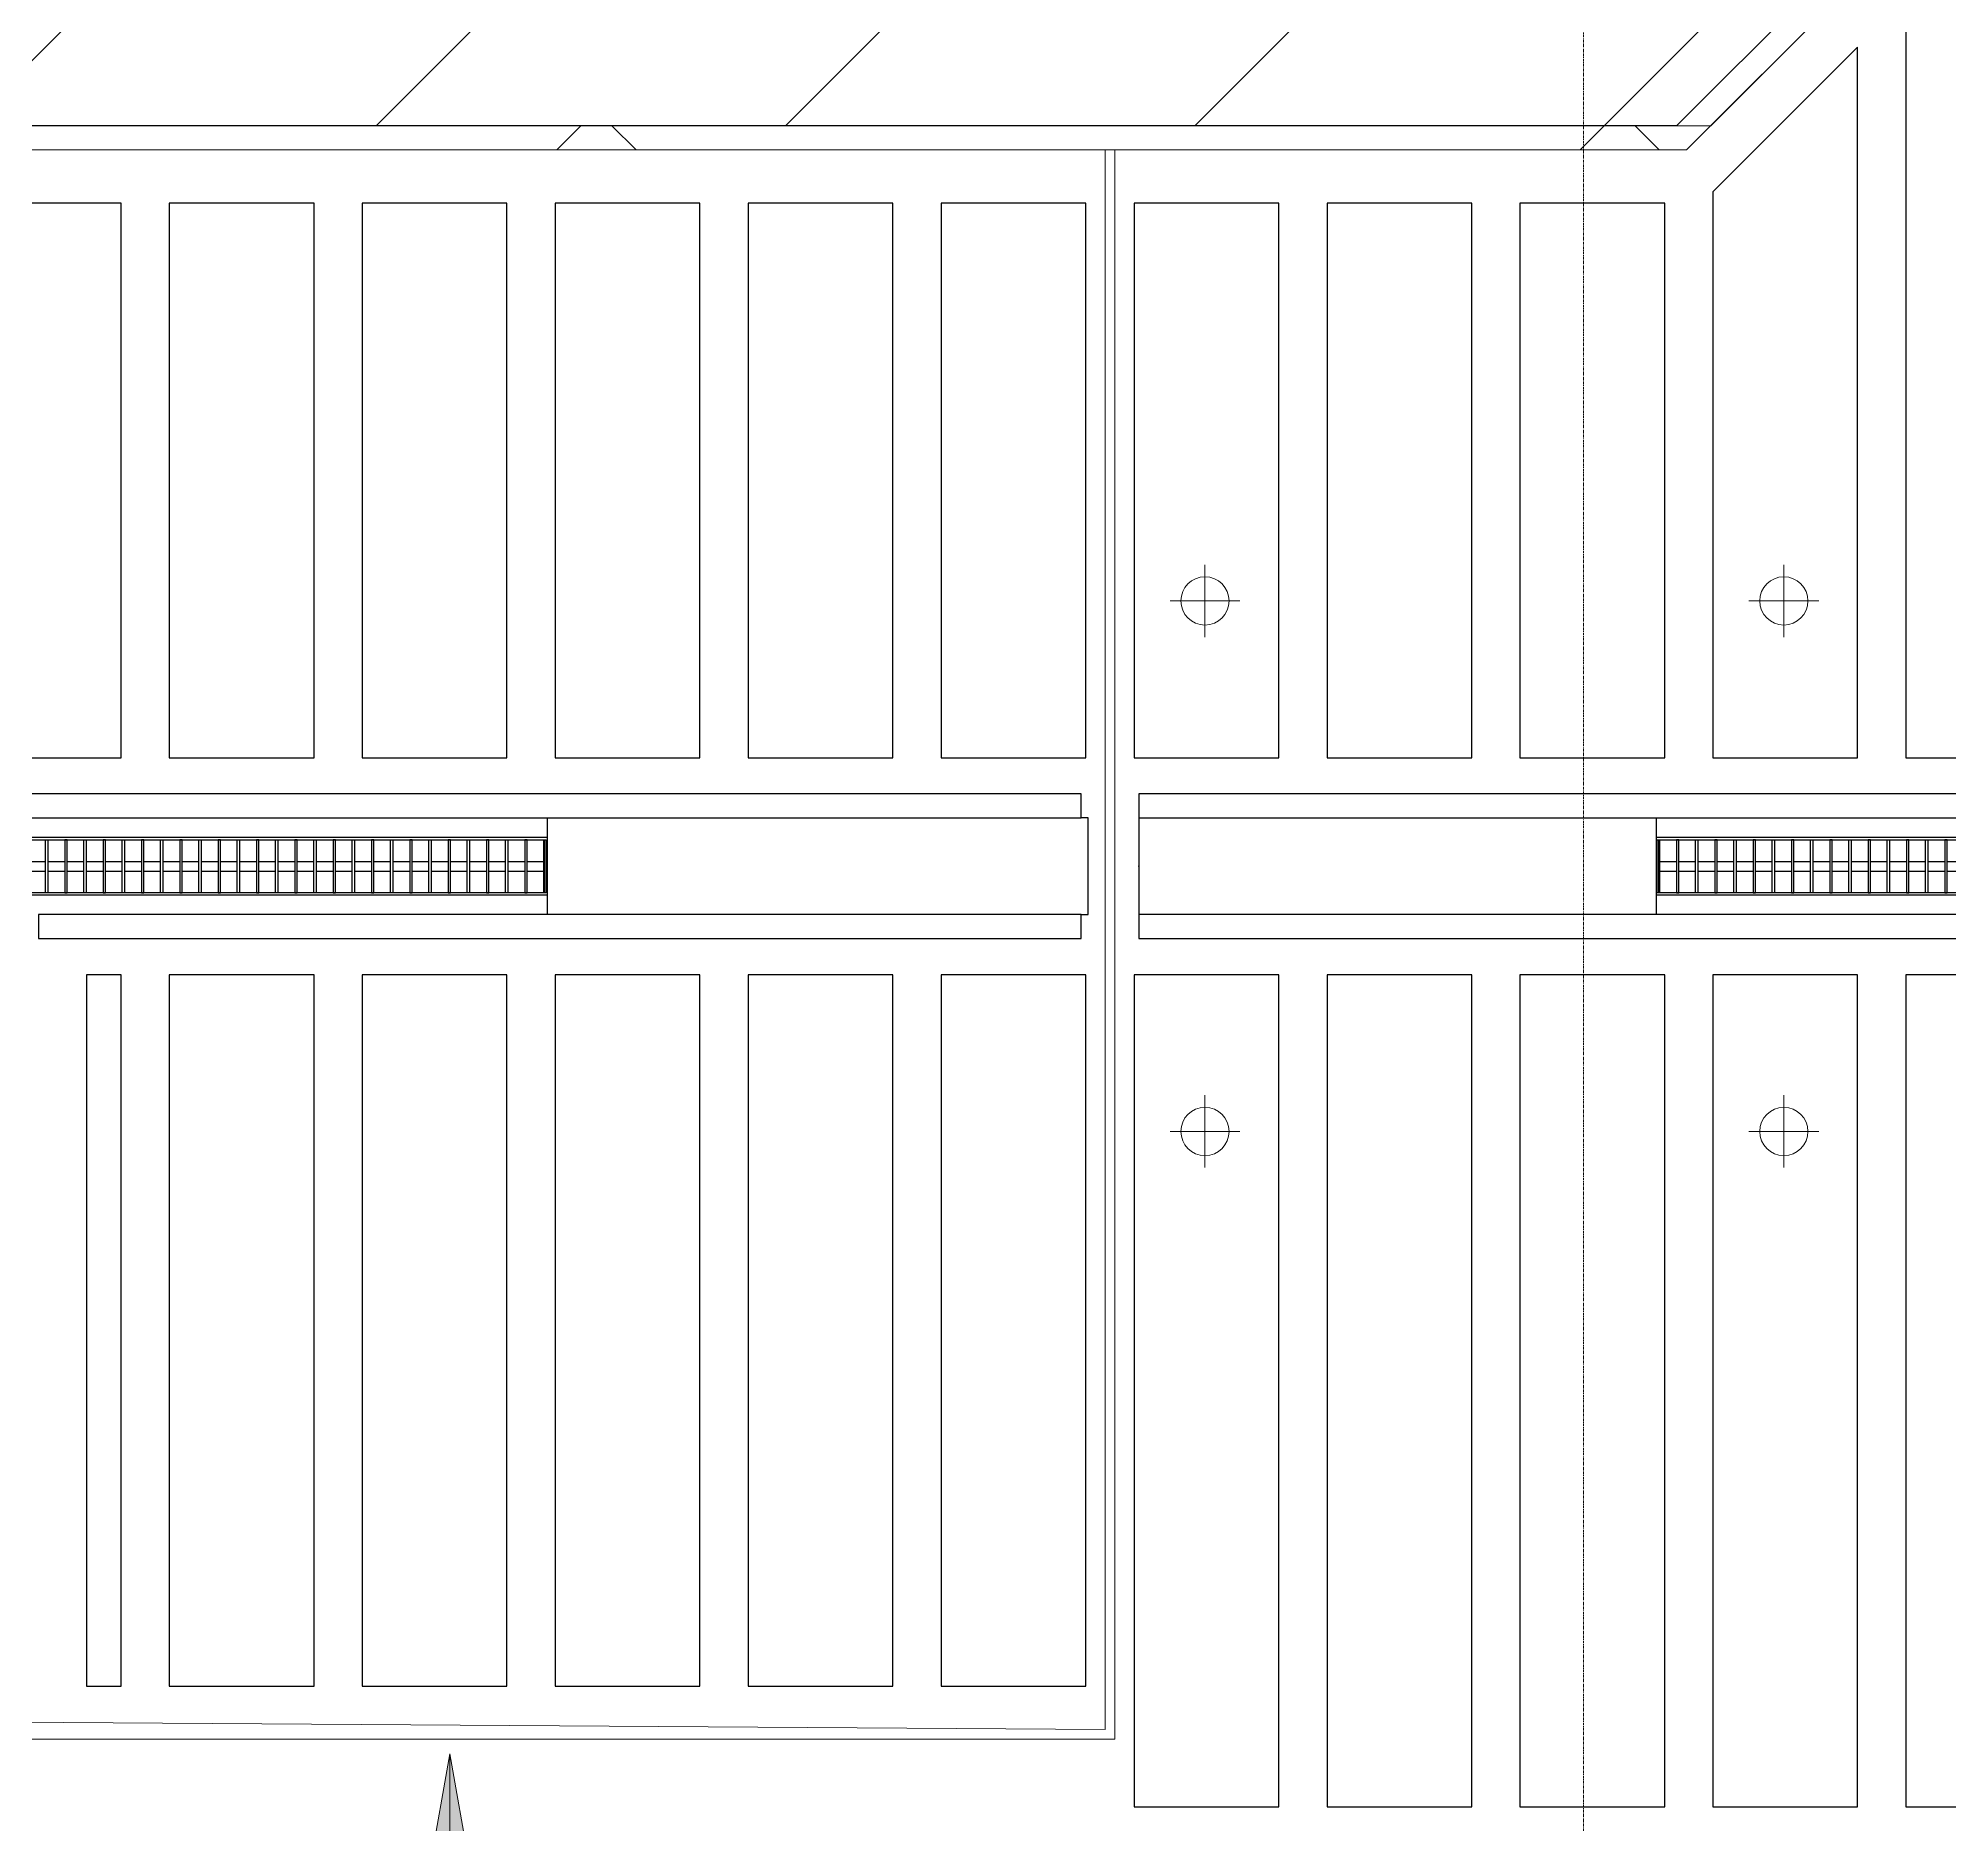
# Model space of a CAD drawing. Header units: millimetres. Extents: x -962357 to -591933, y -35273 to 59420.
# Drawn here: x -884684 to -880721, y -10977 to -7273 of the extents above; entities that cross this region are included whole.
import ezdxf
from ezdxf.enums import TextEntityAlignment as Align

# ---------------------------------------------------------------- set-up
doc = ezdxf.new("R2010")
doc.units = ezdxf.units.MM
doc.linetypes.add('DPA_Grid _ Level 100', pattern=[10, 5.5, -1.6, 1.3, -1.6])
for name, color, linetype in [('000 - WIPEOUT', 250, 'Continuous'), ('001 - ASCESSORIES', 251, 'Continuous'), ('A04_TUBE SERIES', 2, 'Continuous'), ('A11_ALU.SOLID SHEET', 2, 'Continuous')]:
    doc.layers.add(name, color=color, linetype=linetype)
for name, color, linetype, lineweight in [('008 - LIGHTING', 1, 'Continuous', 9), ('A-DETL-GENF', 2, 'Continuous', 9), ('A-WALL', 5, 'Continuous', 9), ('A-WALL-FNSH', 2, 'Continuous', 9), ('A-WALL-PATT', 1, 'Continuous', 9), ('E-LITE-EQPM', 2, 'Continuous', 9), ('G-ANNO-TEXT', 3, 'Continuous', 9), ('I-WALL-E', 2, 'Continuous', 9), ('S-GRID', 251, 'Continuous', 9)]:
    doc.layers.add(name, color=color, linetype=linetype, lineweight=lineweight)
pattern_1 = [(45, (2.4, 1), (-424.26407, 424.26407), [])]
pattern_2 = [(45, (2.4, 1), (-1060.6602, 1060.6602), []), (135, (2.4, 1), (-1060.6602, -1060.6602), [])]

# ---------------------------------------------------------------- blocks, each defined once
blk = doc.blocks.new('LGF_DL_SAA_LowPower_DL1a - LGF_DL_SAA_LowPower_DL1a-8832329-4130-01 MULTI-PURPOSE LEVEL - REFLECTED CEILING PLAN')
at = {"layer": 'A-DETL-GENF'}
for p, q in [((0, 75), (0, -75)), ((72.5, 0), (-72.5, 0))]:
    blk.add_line(p, q, dxfattribs=at)
blk.add_circle((0, 0), 50, dxfattribs=at)
blk = doc.blocks.new('C-1-PP19-AR-4130-01-B_20250829-225100_EXLIGHT')
at = {"layer": 'E-LITE-EQPM', "extrusion": (0, 0, -1), "rotation": 180}
for p in [(137585, -12020), (136385, -12020), (137585, -13120), (136385, -13120)]:
    blk.add_blockref('LGF_DL_SAA_LowPower_DL1a - LGF_DL_SAA_LowPower_DL1a-8832329-4130-01 MULTI-PURPOSE LEVEL - REFLECTED CEILING PLAN', p, dxfattribs=at)
blk = doc.blocks.new('*U576')
blk.add_wipeout([(-25, 0), (25, 0), (25, 12752), (-25, 12752)]).dxf.layer = '000 - WIPEOUT'
at = {"layer": 'A04_TUBE SERIES', "color": 0}
blk.add_lwpolyline([(-25, 0), (25, 0), (25, 12752), (-25, 12752)], close=True, dxfattribs=at)
at = {"layer": 'Defpoints', "color": 250, "flags": 1}
blk.add_attdef('EXTR.OVL-LENGTH_', (-33.1, -9), '', height=5, dxfattribs=at)
blk = doc.blocks.new('*U577')
blk.add_wipeout([(-25, 0), (25, 0), (25, 12752), (-25, 12752)]).dxf.layer = '000 - WIPEOUT'
at = {"layer": 'A04_TUBE SERIES', "color": 0}
blk.add_lwpolyline([(-25, 0), (25, 0), (25, 12752), (-25, 12752)], close=True, dxfattribs=at)
at = {"layer": 'Defpoints', "color": 250, "flags": 1}
blk.add_attdef('EXTR.OVL-LENGTH_', (-33.1, -9), '', height=5, dxfattribs=at)
blk = doc.blocks.new('*U570')
at = {"color": 1}
blk.add_wipeout([(600, -60), (-600, -60), (-600, 60), (600, 60)], dxfattribs=at).dxf.layer = '000 - WIPEOUT'
at = {"layer": '001 - ASCESSORIES', "color": 0}
blk.add_lwpolyline([(600, -60), (-600, -60), (-600, 60), (600, 60)], close=True, dxfattribs=at)
at = {"layer": '001 - ASCESSORIES'}
for points in [[(-593.5, -55), (-598.5, -55), (-598.5, 55), (-593.5, 55)], [(595, -55), (-595, -55), (-595, 55), (595, 55)], [(-558.8, -55), (-553.8, -55), (-553.8, 55), (-558.8, 55)], [(-514, -55), (-519, -55), (-519, 55), (-514, 55)], [(-479.3, -55), (-474.3, -55), (-474.3, 55), (-479.3, 55)], [(-434.6, -55), (-439.6, -55), (-439.6, 55), (-434.6, 55)], [(-399.8, -55), (-394.8, -55), (-394.8, 55), (-399.8, 55)], [(-355.1, -55), (-360.1, -55), (-360.1, 55), (-355.1, 55)], [(-320.4, -55), (-315.4, -55), (-315.4, 55), (-320.4, 55)], [(-275.6, -55), (-280.6, -55), (-280.6, 55), (-275.6, 55)], [(-240.9, -55), (-235.9, -55), (-235.9, 55), (-240.9, 55)], [(-196.2, -55), (-201.2, -55), (-201.2, 55), (-196.2, 55)], [(-161.4, -55), (-156.4, -55), (-156.4, 55), (-161.4, 55)], [(-116.7, -55), (-121.7, -55), (-121.7, 55), (-116.7, 55)], [(-82, -55), (-77, -55), (-77, 55), (-82, 55)], [(-37.2, -55), (-42.2, -55), (-42.2, 55), (-37.2, 55)], [(-2.5, -55), (2.5, -55), (2.5, 55), (-2.5, 55)], [(42.2, -55), (37.2, -55), (37.2, 55), (42.2, 55)], [(77, -55), (82, -55), (82, 55), (77, 55)], [(121.7, -55), (116.7, -55), (116.7, 55), (121.7, 55)], [(156.4, -55), (161.4, -55), (161.4, 55), (156.4, 55)], [(201.2, -55), (196.2, -55), (196.2, 55), (201.2, 55)], [(235.9, -55), (240.9, -55), (240.9, 55), (235.9, 55)], [(280.6, -55), (275.6, -55), (275.6, 55), (280.6, 55)], [(315.4, -55), (320.4, -55), (320.4, 55), (315.4, 55)], [(360.1, -55), (355.1, -55), (355.1, 55), (360.1, 55)], [(394.8, -55), (399.8, -55), (399.8, 55), (394.8, 55)], [(439.6, -55), (434.6, -55), (434.6, 55), (439.6, 55)], [(474.3, -55), (479.3, -55), (479.3, 55), (474.3, 55)], [(519, -55), (514, -55), (514, 55), (519, 55)], [(553.8, -55), (558.8, -55), (558.8, 55), (553.8, 55)], [(598.5, -55), (593.5, -55), (593.5, 55), (598.5, 55)]]:
    blk.add_lwpolyline(points, close=True, dxfattribs=at)
for points in [[(-593.5, 10), (-558.8, 10)], [(-553.8, 10), (-519, 10)], [(-514, 10), (-479.3, 10)], [(-474.3, 10), (-439.6, 10)], [(-434.6, 10), (-399.8, 10)], [(-394.8, 10), (-360.1, 10)], [(-355.1, 10), (-320.4, 10)], [(-315.4, 10), (-280.6, 10)], [(-275.6, 10), (-240.9, 10)], [(-235.9, 10), (-201.2, 10)], [(-196.2, 10), (-161.4, 10)], [(-156.4, 10), (-121.7, 10)], [(-116.7, 10), (-82, 10)], [(-77, 10), (-42.2, 10)], [(-37.2, 10), (-2.5, 10)], [(2.5, 10), (37.2, 10)], [(42.2, 10), (77, 10)], [(82, 10), (116.7, 10)], [(121.7, 10), (156.4, 10)], [(161.4, 10), (196.2, 10)], [(201.2, 10), (235.9, 10)], [(240.9, 10), (275.6, 10)], [(280.6, 10), (315.4, 10)], [(320.4, 10), (355.1, 10)], [(360.1, 10), (394.8, 10)], [(399.8, 10), (434.6, 10)], [(439.6, 10), (474.3, 10)], [(479.3, 10), (514, 10)], [(519, 10), (553.8, 10)], [(558.8, 10), (593.5, 10)], [(-593.5, -10), (-558.8, -10)], [(-553.8, -10), (-519, -10)], [(-514, -10), (-479.3, -10)], [(-474.3, -10), (-439.6, -10)], [(-434.6, -10), (-399.8, -10)], [(-394.8, -10), (-360.1, -10)], [(-355.1, -10), (-320.4, -10)], [(-315.4, -10), (-280.6, -10)], [(-275.6, -10), (-240.9, -10)], [(-235.9, -10), (-201.2, -10)], [(-196.2, -10), (-161.4, -10)], [(-156.4, -10), (-121.7, -10)], [(-116.7, -10), (-82, -10)], [(-77, -10), (-42.2, -10)], [(-37.2, -10), (-2.5, -10)], [(2.5, -10), (37.2, -10)], [(42.2, -10), (77, -10)], [(82, -10), (116.7, -10)], [(121.7, -10), (156.4, -10)], [(161.4, -10), (196.2, -10)], [(201.2, -10), (235.9, -10)], [(240.9, -10), (275.6, -10)], [(280.6, -10), (315.4, -10)], [(320.4, -10), (355.1, -10)], [(360.1, -10), (394.8, -10)], [(399.8, -10), (434.6, -10)], [(439.6, -10), (474.3, -10)], [(479.3, -10), (514, -10)], [(519, -10), (553.8, -10)], [(558.8, -10), (593.5, -10)]]:
    blk.add_lwpolyline(points, dxfattribs=at)
blk = doc.blocks.new('*U586')
blk.add_wipeout([(-25, 0), (25, 0), (25, 2161), (-25, 2161)]).dxf.layer = '000 - WIPEOUT'
at = {"layer": 'A04_TUBE SERIES', "color": 0}
blk.add_lwpolyline([(-25, 0), (25, 0), (25, 2161), (-25, 2161)], close=True, dxfattribs=at)
at = {"layer": 'Defpoints', "color": 250, "flags": 1}
blk.add_attdef('EXTR.OVL-LENGTH_', (-33.1, -9), '', height=5, dxfattribs=at)
blk = doc.blocks.new('*U587')
blk.add_wipeout([(-25, 0), (25, 0), (25, 3320), (-25, 3320)]).dxf.layer = '000 - WIPEOUT'
at = {"layer": 'A04_TUBE SERIES', "color": 0}
blk.add_lwpolyline([(-25, 0), (25, 0), (25, 3320), (-25, 3320)], close=True, dxfattribs=at)
at = {"layer": 'Defpoints', "color": 250, "flags": 1}
blk.add_attdef('EXTR.OVL-LENGTH_', (-33.1, -9), '', height=5, dxfattribs=at)
blk = doc.blocks.new('*U838')
blk.add_point((0, 0))
at = {"layer": 'Defpoints', "color": 250}
blk.add_text('AL.SHEET-HAT-TYPE-C', height=7, rotation=270, dxfattribs=at).set_placement((15, 0), align=Align.BOTTOM_CENTER)
blk.add_wipeout([(0, -100), (1073.2, -100), (1073.2, 100), (0, 100)]).dxf.layer = '000 - WIPEOUT'
at = {"layer": 'A11_ALU.SOLID SHEET', "color": 0}
blk.add_lwpolyline([(0, -100), (1073.2, -100), (1073.2, 100), (0, 100)], close=True, dxfattribs=at)
blk = doc.blocks.new('*U839')
blk.add_point((0, 0))
at = {"layer": 'Defpoints', "color": 250}
blk.add_text('AL.SHEET-HAT-TYPE-C', height=7, rotation=270, dxfattribs=at).set_placement((15, 0), align=Align.BOTTOM_CENTER)
blk.add_wipeout([(0, -100), (1121.8, -100), (1121.8, 100), (0, 100)]).dxf.layer = '000 - WIPEOUT'
at = {"layer": 'A11_ALU.SOLID SHEET', "color": 0}
blk.add_lwpolyline([(0, -100), (1121.8, -100), (1121.8, 100), (0, 100)], close=True, dxfattribs=at)
blk = doc.blocks.new('*U827')
at = {"color": 3}
for points in [[(-575, 550), (575, 550), (575, 250), (-575, 250)], [(-575, 150), (575, 150), (575, -150), (-575, -150)], [(-575, -250), (575, -250), (575, -550), (-575, -550)]]:
    blk.add_wipeout(points, dxfattribs=at).dxf.layer = '000 - WIPEOUT'
at = {"layer": 'A11_ALU.SOLID SHEET', "color": 0, "linetype": 'ByBlock'}
for points in [[(-575, 250), (575, 250), (575, 550), (-575, 550)], [(-575, -150), (575, -150), (575, 150), (-575, 150)], [(-575, -550), (575, -550), (575, -250), (-575, -250)]]:
    blk.add_lwpolyline(points, close=True, dxfattribs=at)
blk = doc.blocks.new('*U830')
at = {"color": 3}
for points in [[(-575, 1550), (575, 1550), (575, 1250), (-575, 1250)], [(-575, 1150), (575, 1150), (575, 850), (-575, 850)], [(-575, 750), (575, 750), (575, 450), (-575, 450)], [(-575, 350), (575, 350), (575, 50), (-575, 50)], [(-575, -50), (575, -50), (575, -350), (-575, -350)], [(-575, -450), (575, -450), (575, -750), (-575, -750)], [(-575, -850), (575, -850), (575, -1150), (-575, -1150)], [(-575, -1250), (575, -1250), (575, -1550), (-575, -1550)]]:
    blk.add_wipeout(points, dxfattribs=at).dxf.layer = '000 - WIPEOUT'
at = {"layer": 'A11_ALU.SOLID SHEET', "color": 0, "linetype": 'ByBlock'}
for points in [[(-575, 1250), (575, 1250), (575, 1550), (-575, 1550)], [(-575, 850), (575, 850), (575, 1150), (-575, 1150)], [(-575, 450), (575, 450), (575, 750), (-575, 750)], [(-575, 50), (575, 50), (575, 350), (-575, 350)], [(-575, -350), (575, -350), (575, -50), (-575, -50)], [(-575, -750), (575, -750), (575, -450), (-575, -450)], [(-575, -1150), (575, -1150), (575, -850), (-575, -850)], [(-575, -1550), (575, -1550), (575, -1250), (-575, -1250)]]:
    blk.add_lwpolyline(points, close=True, dxfattribs=at)
blk = doc.blocks.new('*U831')
at = {"color": 3}
for points in [[(-862.5, 6150), (862.5, 6150), (862.5, 5850), (-862.5, 5850)], [(-862.5, 5750), (862.5, 5750), (862.5, 5450), (-862.5, 5450)], [(-862.5, 5350), (862.5, 5350), (862.5, 5050), (-862.5, 5050)], [(-862.5, 4950), (862.5, 4950), (862.5, 4650), (-862.5, 4650)], [(-862.5, 4550), (862.5, 4550), (862.5, 4250), (-862.5, 4250)]]:
    blk.add_wipeout(points, dxfattribs=at).dxf.layer = '000 - WIPEOUT'
at = {"layer": 'A11_ALU.SOLID SHEET', "color": 0, "linetype": 'ByBlock'}
for points in [[(-862.5, 5850), (862.5, 5850), (862.5, 6150), (-862.5, 6150)], [(-862.5, 5450), (862.5, 5450), (862.5, 5750), (-862.5, 5750)], [(-862.5, 5050), (862.5, 5050), (862.5, 5350), (-862.5, 5350)], [(-862.5, 4650), (862.5, 4650), (862.5, 4950), (-862.5, 4950)], [(-862.5, 4250), (862.5, 4250), (862.5, 4550), (-862.5, 4550)]]:
    blk.add_lwpolyline(points, close=True, dxfattribs=at)
blk = doc.blocks.new('*U833')
at = {"color": 3}
for points in [[(-737.5, 950), (737.5, 950), (737.5, 650), (-737.5, 650)], [(-737.5, 550), (737.5, 550), (737.5, 250), (-737.5, 250)], [(-737.5, 150), (737.5, 150), (737.5, -150), (-737.5, -150)], [(-737.5, -250), (737.5, -250), (737.5, -550), (-737.5, -550)], [(-737.5, -650), (737.5, -650), (737.5, -950), (-737.5, -950)]]:
    blk.add_wipeout(points, dxfattribs=at).dxf.layer = '000 - WIPEOUT'
at = {"layer": 'A11_ALU.SOLID SHEET', "color": 0, "linetype": 'ByBlock'}
for points in [[(-737.5, 650), (737.5, 650), (737.5, 950), (-737.5, 950)], [(-737.5, 250), (737.5, 250), (737.5, 550), (-737.5, 550)], [(-737.5, -150), (737.5, -150), (737.5, 150), (-737.5, 150)], [(-737.5, -550), (737.5, -550), (737.5, -250), (-737.5, -250)], [(-737.5, -950), (737.5, -950), (737.5, -650), (-737.5, -650)]]:
    blk.add_lwpolyline(points, close=True, dxfattribs=at)
blk = doc.blocks.new('*U599')
at = {"layer": 'Defpoints'}
for p in [(0, 400), (0, 0)]:
    blk.add_point(p, dxfattribs=at)
blk.add_wipeout([(737.5, 250), (737.5, 322), (-737.5, 322), (-737.5, 250)]).dxf.layer = '000 - WIPEOUT'
at = {"layer": 'A11_ALU.SOLID SHEET', "color": 0}
blk.add_lwpolyline([(737.5, 250), (737.5, 322), (-737.5, 322), (-737.5, 250)], close=True, dxfattribs=at)
blk = doc.blocks.new('*U853')
at = {"layer": 'A11_ALU.SOLID SHEET', "linetype": 'ByBlock'}
for points in [[(-135832, -10595), (-135955.2, -10595), (-136132, -10771.8), (-136132, -12345), (-135832, -12345)], [(-136232, -10871.8), (-136532, -11171.8), (-136532, -12345), (-136232, -12345)]]:
    blk.add_lwpolyline(points, close=True, dxfattribs=at)
at = {"layer": 'A11_ALU.SOLID SHEET', "linetype": 'ByBlock', "rotation": 90}
for name, p in [('*U830', (-139382, -11770)), ('*U827', (-137182, -11770)), ('*U833', (-138782, -13532.5)), ('*U831', (-131582, -13657.5))]:
    blk.add_blockref(name, p, dxfattribs=at)
at = {"layer": 'A11_ALU.SOLID SHEET', "color": 1}
for name, p in [('*U839', (-138949, -12570)), ('*U838', (-137722, -12570))]:
    blk.add_blockref(name, p, dxfattribs=at)
at = {"layer": '008 - LIGHTING'}
for p in [(-139549, -12570), (-136049, -12570)]:
    blk.add_blockref('*U570', p, dxfattribs=at)
at = {"layer": 'A04_TUBE SERIES', "linetype": 'ByBlock', "rotation": 270}
for name, p in [('*U587', (-141162, -12445)), ('*U576', (-137722, -12445)), ('*U586', (-140003, -12695)), ('*U577', (-137722, -12695))]:
    blk.add_blockref(name, p, dxfattribs=at)
at = {"layer": 'A11_ALU.SOLID SHEET', "color": 0, "linetype": 'ByBlock', "rotation": 90}
blk.add_blockref('*U599', (-139582, -13532.5), dxfattribs=at)

msp = doc.modelspace()

# ---------------------------------------------------------------- block references
msp.add_blockref('*U853', (-744680, 3580))

# ---------------------------------------------------------------- next in the draw order: hatches: boundary and pattern name
at = {"layer": 'A-WALL-PATT'}
h = msp.add_hatch(dxfattribs=at)
h.set_pattern_fill('FP_2', color=256, style=0, pattern_type=2)
h.set_pattern_definition(pattern_1)
h.paths.add_polyline_path([(-881287.2, -7454.8), (-870752.4, 3080), (-871035.2, 3080), (-881570, -7454.8)])
h = msp.add_hatch(dxfattribs=at)
h.set_pattern_fill('FP_3', color=256, style=0, pattern_type=2)
h.set_pattern_definition(pattern_2)
h.paths.add_polyline_path([(-881266.5, -7504.8), (-870731.7, 3030), (-870802.4, 3030), (-881337.2, -7504.8)])
h = msp.add_hatch(dxfattribs=at)
h.set_pattern_fill('FP_3', color=256, style=0, pattern_type=2)
h.set_pattern_definition(pattern_2)
h.paths.add_polyline_path([(-881216.5, -7454.8), (-870731.7, 3030), (-870802.4, 3030), (-881287.2, -7454.8)])
h = msp.add_hatch(dxfattribs=at)
h.set_pattern_fill('FP_2', color=256, style=0, pattern_type=2)
h.set_pattern_definition(pattern_1)
h.paths.add_polyline_path([(-881570, -7454.8), (-881370, -7254.8), (-899765, -7254.8), (-899765, -7454.8), (-882845.6, -7454.8)])
h = msp.add_hatch(dxfattribs=at)
h.set_pattern_fill('FP_3', color=256, style=0, pattern_type=2)
h.set_pattern_definition(pattern_2)
h.paths.add_polyline_path([(-882845.6, -7504.8), (-881337.2, -7504.8), (-881287.2, -7454.8), (-890946.5, -7454.8), (-890946.5, -7504.8), (-885747.6, -7504.8)])
at = {"layer": 'G-ANNO-TEXT'}
msp.add_hatch(color=7, dxfattribs=at).paths.add_polyline_path([(-883830.7, -10830.1), (-884095.2, -12330.1), (-883566.2, -12330.1)])

# ---------------------------------------------------------------- next in the draw order: linework, layer by layer
at = {"layer": 'A-WALL', "color": 7, "lineweight": 25}
for p, q in [((-870802.4, 3030), (-881287.2, -7454.8)), ((-881287.2, -7454.8), (-870802.4, 3030)), ((-881287.2, -7454.8), (-870802.4, 3030)), ((-881570, -7454.8), (-894074.5, -7454.8)), ((-881287.2, -7454.8), (-881570, -7454.8))]:
    msp.add_line(p, q, dxfattribs=at)
at = {"layer": 'A-WALL-FNSH', "color": 250}
for p, q in [((-870731.7, 3030), (-881266.5, -7504.8)), ((-870731.7, 3030), (-881216.5, -7454.8)), ((-890946.5, -7454.8), (-881287.2, -7454.8)), ((-881216.5, -7454.8), (-881287.2, -7454.8)), ((-881337.2, -7504.8), (-890946.5, -7504.8)), ((-881266.5, -7504.8), (-881337.2, -7504.8))]:
    msp.add_line(p, q, dxfattribs=at)
at = {"layer": 'G-ANNO-TEXT', "color": 250}
for p, q in [((-883830.7, -10830.1), (-884095.2, -12330.1)), ((-883566.2, -12330.1), (-883830.7, -10830.1)), ((-883830.7, -10830.1), (-883830.7, -34071.3))]:
    msp.add_line(p, q, dxfattribs=at)
at = {"layer": 'I-WALL-E'}
for p, q in [((-882472.2, -10779.8), (-882472.2, -7504.8)), ((-882472.2, -7504.8), (-882472.2, -10779.8)), ((-882452.2, -10779.8), (-882452.2, -7504.8)), ((-882452.2, -7504.8), (-882452.2, -10779.8)), ((-884734.5, -10765), (-882472.2, -10779.8)), ((-882472.2, -10779.8), (-884734.5, -10765)), ((-884734.5, -10799.8), (-882452.2, -10799.8)), ((-882452.2, -10799.8), (-884734.5, -10799.8)), ((-882452.2, -10779.8), (-882452.2, -10799.8)), ((-882452.2, -10799.8), (-882452.2, -10779.8))]:
    msp.add_line(p, q, dxfattribs=at)
at = {"layer": 'S-GRID', "linetype": 'DPA_Grid _ Level 100'}
msp.add_line((-881480, -30741.3), (-881480, 54920.2), dxfattribs=at)

# ---------------------------------------------------------------- next in the draw order: block references
msp.add_blockref('C-1-PP19-AR-4130-01-B_20250829-225100_EXLIGHT', (-744680, 3580))

doc.saveas('drawing.dxf')
